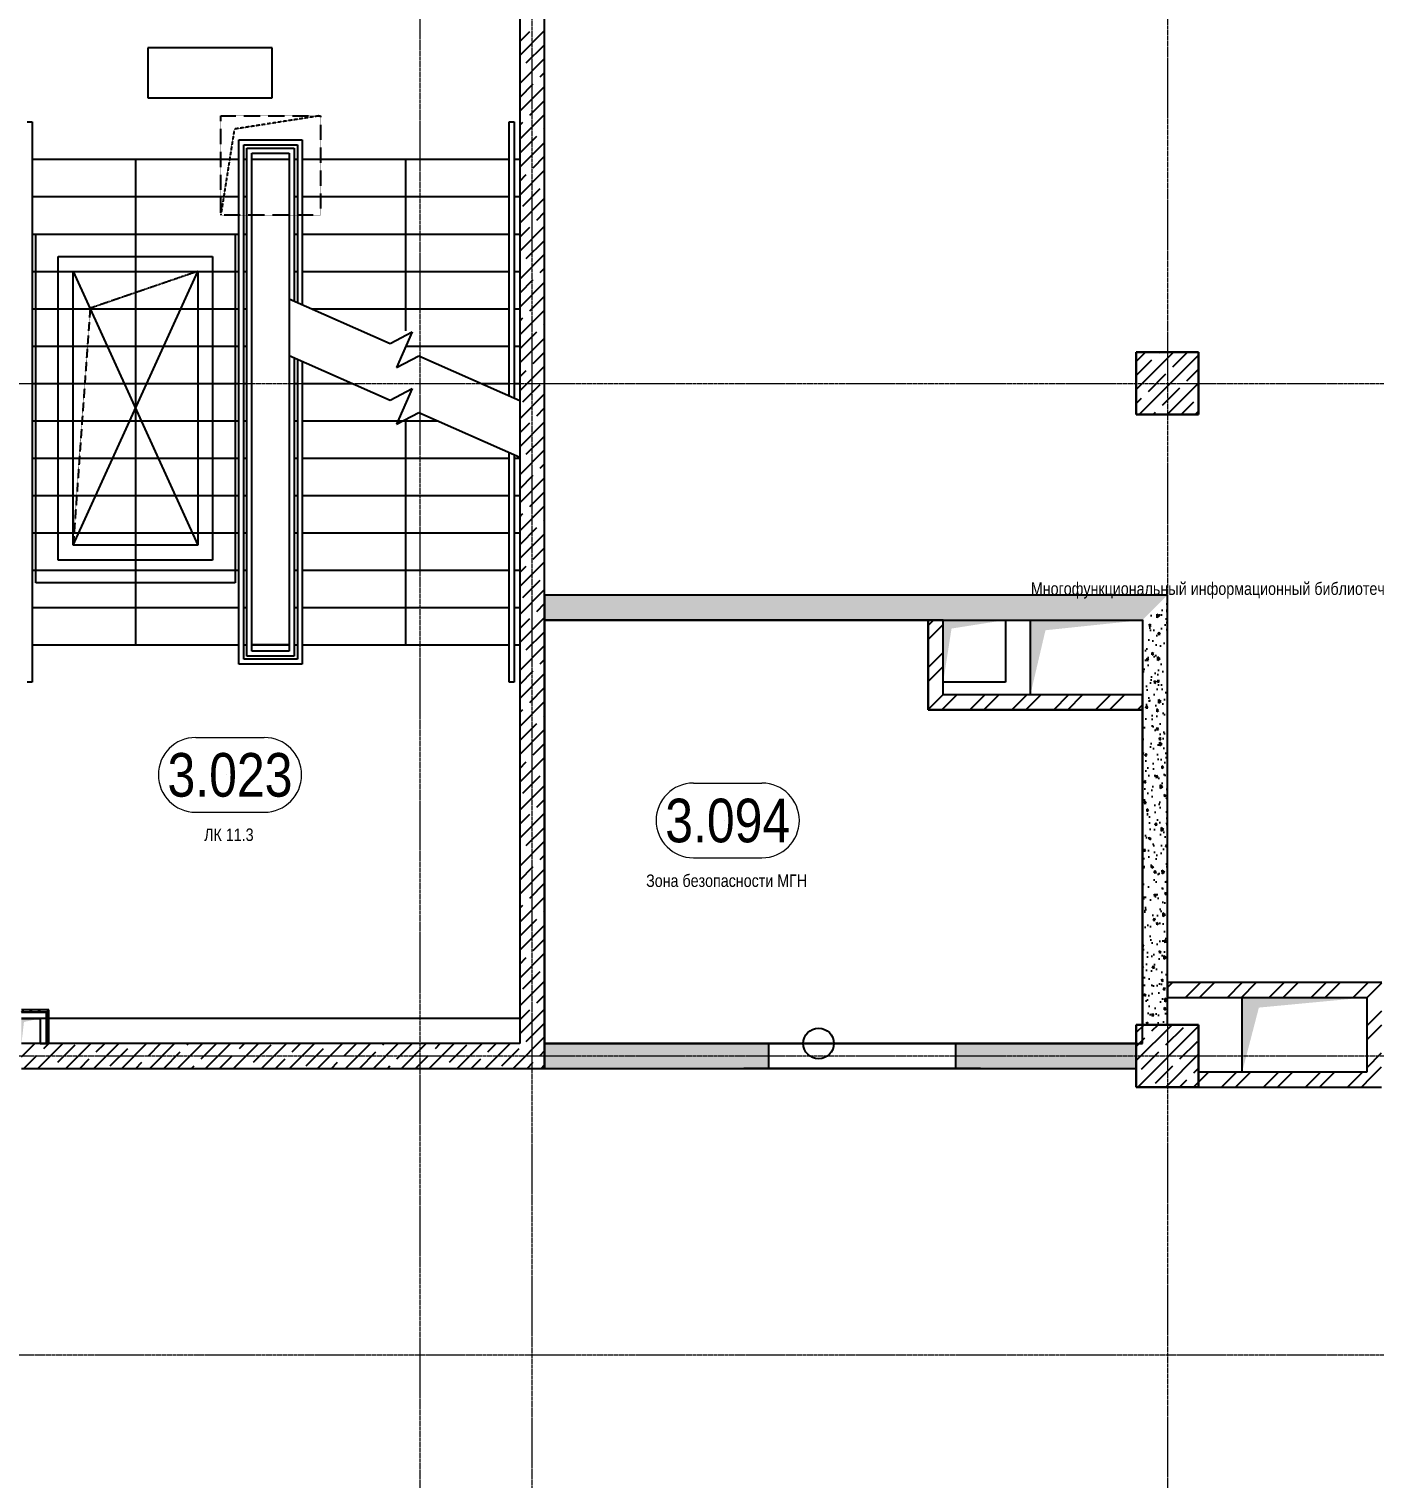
# Model space of a CAD drawing. Header units: millimetres. Extents: x -231292 to 573618, y -153144 to 564035.
# Drawn here: x 33364 to 44162, y 260577 to 272213 of the extents above; entities that cross this region are included whole.
import ezdxf
from ezdxf.enums import TextEntityAlignment as Align

# ---------------------------------------------------------------- set-up
doc = ezdxf.new("R2010")
doc.units = ezdxf.units.MM
for name, pattern in [('CENTER2', [28.575, 19.05, -3.175, 3.175, -3.175]), ('HIDDEN', [9.525, 6.35, -3.175]), ('HIDDEN2', [4.7625, 3.175, -1.5875])]:
    doc.linetypes.add(name, pattern=pattern)
doc.layers.get('0').update_dxf_attribs({"color": 250})
doc.layers.get('Defpoints').update_dxf_attribs({"color": 250})
for name, color, linetype, lineweight in [('АР_Area', 250, 'Continuous', 5), ('АР_Зоны_цвет', 8, 'Continuous', 0), ('АР_Колонны', 250, 'Continuous', 35), ('АР_Стены ГКЛ', 250, 'Continuous', 15), ('АР_Стены ЖБ', 250, 'Continuous', 35), ('АР_Стены кирпич', 250, 'Continuous', 20), ('АР_Стены ПЕНОблок', 250, 'Continuous', 20), ('АР_Ф_ЛК', 250, 'Continuous', 5), ('АР_Штриховка', 250, 'Continuous', 0), ('РД_Оси_100', 250, 'Continuous', 0)]:
    doc.layers.add(name, color=color, linetype=linetype, lineweight=lineweight)
for name, color, linetype, lineweight, plot in [('АР_Делит', 250, 'Continuous', 0, False), ('РД_Проем', 250, 'Continuous', 0, False), ('РД_проем_инж перемыч_подсчет', 250, 'Continuous', 30, False)]:
    doc.layers.add(name, color=color, linetype=linetype, lineweight=lineweight, plot=plot)
doc.layers.add('МАГНИТЫ', color=7, linetype='Continuous', lineweight=30, true_color=0xd100d1)
doc.styles.add('style1', font='ARIALN.TTF')
pattern_1 = [(45, (-195344.93, 50353), (-168.3798, 168.3798), []), (45, (-195232.68, 50353), (-168.3798, 168.3798), [])]

# ---------------------------------------------------------------- blocks, each defined once
blk = doc.blocks.new('MOK-МаркаПом_овал_ареал')
for p, q in [((-2.75, 3), (2.75, 3)), ((-2.75, -3), (2.75, -3))]:
    blk.add_line(p, q)
for centre, radius, start, end in [((-2.75, 0), 3, 90, 270), ((2.75, 0), 3, 270, 90), ((-3.75, 0), 3.5, 0, 0.001)]:
    blk.add_arc(centre, radius, start, end)
at = {"color": 0, "style": 'style1'}
blk.add_attdef('АР-ПОМЕЩЕНИЕ:НОМЕР', text='', height=3.5, dxfattribs=at).set_placement((0, 0), align=Align.MIDDLE)
at = {"layer": 'Defpoints', "color": 2, "style": 'style1'}
blk.add_attdef('АР-ПОМЕЩЕНИЕ:НАИМЕНОВАНИЕ', text='', height=1, dxfattribs=at).set_placement((-0.09, -4.81), align=Align.MIDDLE)
blk = doc.blocks.new('MOK-МаркаПом_овал_ареал_5ц')
for p, q in [((-4.25, 3), (4.25, 3)), ((-4.25, -3), (4.25, -3))]:
    blk.add_line(p, q)
for centre, radius, start, end in [((-4.25, 0), 3, 90, 270), ((4.25, 0), 3, 270, 90), ((-3.75, 0), 3.5, 0, 0.001)]:
    blk.add_arc(centre, radius, start, end)
at = {"color": 0, "style": 'style1'}
blk.add_attdef('АР-ПОМЕЩЕНИЕ:НОМЕР', text='', height=3.5, dxfattribs=at).set_placement((0, 0), align=Align.MIDDLE)
at = {"layer": 'Defpoints', "color": 2, "style": 'style1'}
blk.add_attdef('АР-ПОМЕЩЕНИЕ:НАИМЕНОВАНИЕ', text='', height=1, dxfattribs=at).set_placement((-0.09, -4.81), align=Align.MIDDLE)
blk = doc.blocks.new('оси_рен')
at = {"layer": 'РД_Оси_100', "color": 251, "linetype": 'CENTER2', "true_color": 0x636466}
for p, q in [((1223252.916, 135558.25), (1223252.916, 223268.25)), ((1189697.958, 218713.25), (1241712.916, 218713.25)), ((1189697.958, 213313.25), (1241712.916, 213313.25)), ((1189697.958, 210913.25), (1241712.916, 210913.25))]:
    blk.add_line(p, q, dxfattribs=at)
for points in [[(1224152.916, 135913.25), (1224152.916, 223268.25)], [(1229252.916, 223268.25), (1229252.916, 190733.254)]]:
    blk.add_lwpolyline(points, dxfattribs=at)

msp = doc.modelspace()

# ---------------------------------------------------------------- hatches: boundary and pattern name
at = {"layer": 'АР_Стены ГКЛ', "linetype": 'Continuous', "lineweight": 25, "true_color": 0x000000}
h = msp.add_hatch(dxfattribs=at)
h.set_pattern_fill('ANSI31', color=18, scale=15, style=0)
h.set_pattern_definition([(45, (-195344.934, 50353), (-33.6759605, 33.6759605), [])])
h.paths.add_polyline_path([(33303.243, 264336.253), (33303.243, 264316.253), (33503.243, 264316.253), (33523.243, 264336.253)], flags=0)
h = msp.add_hatch(dxfattribs=at)
h.set_pattern_fill('ANSI31', color=18, scale=15, angle=-360, style=0)
h.set_pattern_definition([(45, (-195344.934, 50353), (-33.6759605, 33.6759605), [])])
h.paths.add_polyline_path([(33523.243, 264336.253), (33503.243, 264316.253), (33503.243, 264066.253), (33523.243, 264066.253)], flags=0)
at = {"layer": 'АР_Штриховка', "linetype": 'Continuous', "lineweight": 25, "true_color": 0x000000}
h = msp.add_hatch(dxfattribs=at)
h.set_pattern_fill('AR-CONC', color=18, angle=45, style=0)
h.set_pattern_definition([(95, (-195344.93, 50353), (140.09465, 117.55338), [19.05, -209.55]), (40, (-195344.93, 50353), (-160.01845, 110.17673), [15.24, -167.64058]), (145.451445, (-195333.26, 50362.8), (-19.9238, 227.7301), [16.19001, -178.09024]), (91.1842, (-195380.85, 50388.92), (221.41024, 161.95341), [28.575, -314.325]), (141.63556, (-195362.4, 50402.42), (-7.08662, 342.82676), [24.28502, -267.1356]), (36.18415, (-195380.85, 50388.92), (-7.08662, 342.82676), [22.85997, -251.45973]), (66, (-195353.91, 50397.9), (179.51998, 34.89515), [19.05, -209.55]), (11, (-195353.91, 50397.9), (-86.53993, 173.94119), [15.24, -167.64]), (116.451445, (-195338.95, 50400.81), (92.98005, 208.83634), [16.19001, -178.08994]), (82.5, (-195344.934, 50353), (-57.605469, 61.973414), [0, -165.608, 0, -170.18, 0, -168.275]), (52.5, (-195344.93, 50353), (-23.589727, 118.087), [0, -97.028, 0, -161.798, 0, -64.135]), (12.5, (-195384.986, 50312.95), (99.927863, 91.826196), [0, -63.5, 0, -198.12, 0, -262.89]), (2.5, (-195402.95, 50294.99), (86.763904, 122.722393), [0, -82.55, 0, -131.572, 0, -186.69])])
h.paths.add_polyline_path([(42303.243, 267466.253), (42503.243, 267666.253), (37503.243, 267666.253), (37503.243, 267466.253)], flags=0)
h = msp.add_hatch(dxfattribs=at)
h.set_pattern_fill('AR-CONC', color=18, angle=45, style=0)
h.set_pattern_definition([(95, (-195344.93, 50353), (140.09465, 117.55338), [19.05, -209.55]), (40, (-195344.93, 50353), (-160.01845, 110.17673), [15.24, -167.64058]), (145.451445, (-195333.26, 50362.8), (-19.9238, 227.7301), [16.19001, -178.09024]), (91.1842, (-195380.85, 50388.92), (221.41024, 161.95341), [28.575, -314.325]), (141.63556, (-195362.4, 50402.42), (-7.08662, 342.82676), [24.28502, -267.1356]), (36.18415, (-195380.85, 50388.92), (-7.08662, 342.82676), [22.85997, -251.45973]), (66, (-195353.91, 50397.9), (179.51998, 34.89515), [19.05, -209.55]), (11, (-195353.91, 50397.9), (-86.53993, 173.94119), [15.24, -167.64]), (116.451445, (-195338.95, 50400.81), (92.98005, 208.83634), [16.19001, -178.08994]), (82.5, (-195344.934, 50353), (-57.605469, 61.973414), [0, -165.608, 0, -170.18, 0, -168.275]), (52.5, (-195344.93, 50353), (-23.589727, 118.087), [0, -97.028, 0, -161.798, 0, -64.135]), (12.5, (-195384.986, 50312.95), (99.927863, 91.826196), [0, -63.5, 0, -198.12, 0, -262.89]), (2.5, (-195402.95, 50294.99), (86.763904, 122.722393), [0, -82.55, 0, -131.572, 0, -186.69])])
h.paths.add_polyline_path([(42303.243, 264216.253), (42503.243, 264216.253), (42503.243, 264436.166), (42303.243, 264436.166)], flags=0)
h.paths.add_polyline_path([(42303.243, 264436.166), (42503.243, 264436.166), (42503.243, 267666.253), (42303.243, 267466.253)], flags=0)
h = msp.add_hatch(dxfattribs=at)
h.set_pattern_fill('ANSI32', color=18, scale=25, style=0)
h.set_pattern_definition([(45, (-195344.93, 50353), (-168.3798, 168.3798), []), (45, (-195232.68, 50353), (-168.3798, 168.3798), [])])
h.paths.add_polyline_path([(40583.052, 266746.253), (40703.052, 266866.253), (40703.052, 267466.253), (40583.052, 267466.253)], flags=0)
h = msp.add_hatch(dxfattribs=at)
h.set_pattern_fill('ANSI32', color=18, scale=25, angle=360, style=0)
h.set_pattern_definition(pattern_1)
h.paths.add_polyline_path([(42303.243, 266746.253), (42303.243, 266866.253), (40703.052, 266866.253), (40583.052, 266746.253)], flags=0)
h = msp.add_hatch(dxfattribs=at)
h.set_pattern_fill('ANSI32', color=18, scale=25, style=0)
h.set_pattern_definition([(45, (-195344.93, 50353), (-168.3798, 168.3798), []), (45, (-195232.68, 50353), (-168.3798, 168.3798), [])])
h.paths.add_polyline_path([(44104.169, 264436.166), (44224.354, 264556.166), (42503.243, 264556.166), (42503.243, 264436.166)], flags=0)
h = msp.add_hatch(dxfattribs=at)
h.set_pattern_fill('ANSI32', color=18, scale=25, angle=-360, style=0)
h.set_pattern_definition([(45, (-195344.93, 50353), (-168.3798, 168.3798), []), (45, (-195232.68, 50353), (-168.3798, 168.3798), [])])
h.paths.add_polyline_path([(44224.354, 264556.166), (44104.169, 264436.166), (44103.244, 263836.166), (44223.06, 263716.166)], flags=0)
h = msp.add_hatch(dxfattribs=at)
h.set_pattern_fill('AR-CONC', color=18, angle=45, style=0)
h.set_pattern_definition([(95, (-195344.93, 50353), (140.09465, 117.55338), [19.05, -209.55]), (40, (-195344.93, 50353), (-160.01845, 110.17673), [15.24, -167.64058]), (145.451445, (-195333.26, 50362.8), (-19.9238, 227.7301), [16.19001, -178.09024]), (91.1842, (-195380.85, 50388.92), (221.41024, 161.95341), [28.575, -314.325]), (141.63556, (-195362.4, 50402.42), (-7.08662, 342.82676), [24.28502, -267.1356]), (36.18415, (-195380.85, 50388.92), (-7.08662, 342.82676), [22.85997, -251.45973]), (66, (-195353.91, 50397.9), (179.51998, 34.89515), [19.05, -209.55]), (11, (-195353.91, 50397.9), (-86.53993, 173.94119), [15.24, -167.64]), (116.451445, (-195338.95, 50400.81), (92.98005, 208.83634), [16.19001, -178.08994]), (82.5, (-195344.934, 50353), (-57.605469, 61.973414), [0, -165.608, 0, -170.18, 0, -168.275]), (52.5, (-195344.93, 50353), (-23.589727, 118.087), [0, -97.028, 0, -161.798, 0, -64.135]), (12.5, (-195384.986, 50312.95), (99.927863, 91.826196), [0, -63.5, 0, -198.12, 0, -262.89]), (2.5, (-195402.95, 50294.99), (86.763904, 122.722393), [0, -82.55, 0, -131.572, 0, -186.69])])
h.paths.add_polyline_path([(37503.243, 264066.253), (37503.243, 263866.253), (39303.243, 263866.253), (39303.243, 264066.253)], flags=0)
h.paths.add_polyline_path([(40803.243, 264066.253), (40803.243, 263866.253), (42253.243, 263866.253), (42253.243, 264066.253)], flags=0)
h = msp.add_hatch(dxfattribs=at)
h.set_pattern_fill('ANSI32', color=18, scale=25, angle=360, style=0)
h.set_pattern_definition(pattern_1)
h.paths.add_polyline_path([(44223.06, 263716.166), (44103.244, 263836.166), (42753.243, 263836.166), (42753.243, 263716.166)], flags=0)

# ---------------------------------------------------------------- linework, layer by layer
at = {"color": 18, "lineweight": 25, "true_color": 0x000000}
for p, q in [((35316.595, 272060.125), (34316.595, 272060.125)), ((34316.595, 272060.125), (34316.595, 271660.125)), ((35316.595, 271660.125), (35316.595, 272060.125)), ((34316.595, 271660.125), (35316.595, 271660.125)), ((33348.243, 271466.253), (33388.243, 271466.253)), ((33348.243, 271466.253), (33388.243, 271466.253)), ((33388.243, 271466.253), (33388.243, 271166.253)), ((33388.243, 271466.253), (33388.243, 271166.253)), ((37218.243, 269267.308), (37218.243, 271466.253)), ((37218.243, 271466.253), (37258.243, 271466.253)), ((37218.243, 269267.308), (37218.243, 271466.253)), ((37218.243, 271466.253), (37258.243, 271466.253)), ((37258.243, 271466.253), (37258.243, 269249.678)), ((37258.243, 271466.253), (37258.243, 269249.678)), ((33388.243, 271166.253), (33388.243, 266966.253)), ((33388.243, 271166.253), (33388.243, 266966.253)), ((33418.243, 267766.254), (33418.245, 270566.254)), ((33418.243, 267766.254), (33418.245, 270566.254)), ((33418.245, 270566.254), (35018.245, 270566.253)), ((33418.245, 270566.254), (35018.245, 270566.253)), ((35018.245, 270566.253), (35018.243, 267766.253)), ((35018.245, 270566.253), (35018.243, 267766.253)), ((33598.243, 267946.254), (33598.245, 270386.254)), ((33598.243, 267946.254), (33598.245, 270386.254)), ((33598.245, 270386.254), (34838.245, 270386.253)), ((33598.245, 270386.254), (34838.245, 270386.253)), ((34838.245, 270386.253), (34838.243, 267946.253)), ((34838.245, 270386.253), (34838.243, 267946.253)), ((33718.243, 268066.254), (33718.245, 270266.254)), ((33718.243, 268066.254), (33718.245, 270266.254)), ((33718.243, 268066.254), (34718.245, 270266.253)), ((33718.243, 268066.254), (34718.245, 270266.253)), ((33718.245, 270266.254), (34718.245, 270266.253)), ((33718.245, 270266.254), (34718.243, 268066.253)), ((33718.245, 270266.254), (34718.245, 270266.253)), ((33718.245, 270266.254), (34718.243, 268066.253)), ((34718.245, 270266.253), (34718.243, 268066.253)), ((34718.245, 270266.253), (34718.243, 268066.253)), ((37218.243, 266966.253), (37218.243, 268812.501)), ((37218.243, 266966.253), (37218.243, 268812.501)), ((37258.243, 268794.871), (37258.243, 266966.253)), ((37258.243, 268794.871), (37258.243, 266966.253)), ((34718.243, 268066.253), (33718.243, 268066.254)), ((34718.243, 268066.253), (33718.243, 268066.254)), ((34838.243, 267946.253), (33598.243, 267946.254)), ((34838.243, 267946.253), (33598.243, 267946.254)), ((35018.243, 267766.253), (33418.243, 267766.254)), ((35018.243, 267766.253), (33418.243, 267766.254)), ((33388.243, 266966.253), (33348.243, 266966.253)), ((33388.243, 266966.253), (33348.243, 266966.253)), ((37258.243, 266966.253), (37218.243, 266966.253)), ((37258.243, 266966.253), (37218.243, 266966.253))]:
    msp.add_line(p, q, dxfattribs=at)
at = {"color": 18, "linetype": 'HIDDEN', "lineweight": 25, "ltscale": 0.07, "true_color": 0x000000}
for p, q in [((34903.243, 271516.253), (35703.243, 271516.253)), ((34903.243, 270716.253), (34903.243, 271516.253)), ((34903.243, 271516.253), (35703.243, 271516.253)), ((34903.243, 270716.253), (34903.243, 271516.253)), ((35703.243, 271516.253), (35012.505, 271408.534)), ((35703.243, 271516.253), (35012.505, 271408.534)), ((35703.243, 271516.253), (35703.243, 270716.253)), ((35703.243, 271516.253), (35703.243, 270716.253)), ((35012.505, 271408.534), (34903.243, 270716.253)), ((35012.505, 271408.534), (34903.243, 270716.253)), ((35703.243, 270716.253), (34903.243, 270716.253)), ((35703.243, 270716.253), (34903.243, 270716.253)), ((33718.245, 270266.253), (34718.245, 270266.253)), ((33718.245, 268066.253), (33718.245, 270266.253)), ((33718.245, 270266.253), (34718.245, 270266.253)), ((33718.245, 268066.253), (33718.245, 270266.253)), ((34718.245, 270266.253), (33854.822, 269970.026)), ((34718.245, 270266.253), (33854.822, 269970.026)), ((34718.245, 270266.253), (34718.245, 268066.253)), ((34718.245, 270266.253), (34718.245, 268066.253)), ((33854.822, 269970.026), (33718.245, 268066.253)), ((33854.822, 269970.026), (33718.245, 268066.253)), ((34718.245, 268066.253), (33718.245, 268066.253)), ((34718.245, 268066.253), (33718.245, 268066.253))]:
    msp.add_line(p, q, dxfattribs=at)
at = {"color": 18, "linetype": 'Continuous', "lineweight": 25, "true_color": 0x000000}
for p, q in [((40703.052, 266966.253), (40703.052, 267466.253)), ((40703.052, 267466.253), (41203.052, 267466.253)), ((41203.052, 267466.253), (41203.052, 266966.253)), ((41403.243, 266866.253), (41403.243, 267466.253)), ((41403.243, 267466.253), (42303.243, 267466.253)), ((42303.243, 267466.253), (42303.243, 266866.253)), ((41203.052, 266966.253), (40703.052, 266966.253)), ((42303.243, 266866.253), (41403.243, 266866.253)), ((43103.244, 263836.166), (43103.244, 264436.166)), ((43103.244, 264436.166), (44103.244, 264436.166)), ((44103.244, 264436.166), (44103.244, 263836.166)), ((33303.243, 264266.253), (33453.243, 264266.253)), ((33303.243, 264266.253), (33453.243, 264266.253)), ((33453.243, 264266.253), (33453.243, 264066.253)), ((33453.243, 264266.253), (33453.243, 264066.253)), ((33453.243, 264066.253), (33303.243, 264066.253)), ((33453.243, 264066.253), (33303.243, 264066.253)), ((44103.244, 263836.166), (43103.244, 263836.166))]:
    msp.add_line(p, q, dxfattribs=at)
for points in [[(40703.052, 266966.253), (40703.052, 267466.253), (40770.376, 267397.964), (41203.052, 267466.253)], [(41403.243, 266866.253), (41403.243, 267466.253), (41524.427, 267384.307), (42303.243, 267466.253)], [(43103.244, 263836.166), (43103.244, 264436.166), (43237.893, 264354.22), (44103.244, 264436.166)], [(33303.243, 264066.253), (33303.243, 264266.253), (33323.44, 264238.938), (33453.243, 264266.253)], [(33303.243, 264066.253), (33303.243, 264266.253), (33323.44, 264238.938), (33453.243, 264266.253)]]:
    msp.add_solid(points, dxfattribs=at)
at = {"layer": 'АР_Делит', "color": 18, "lineweight": 25, "true_color": 0x000000}
for p, q in [((37303.243, 273666.253), (37303.243, 264266.253)), ((37303.243, 273666.253), (37303.243, 264266.253)), ((37303.243, 264266.253), (33303.243, 264266.253)), ((37303.243, 264266.253), (33303.243, 264266.253))]:
    msp.add_line(p, q, dxfattribs=at)
at = {"layer": 'АР_Зоны_цвет', "color": 18, "linetype": 'Continuous', "lineweight": 25, "true_color": 0x000000}
for p, q in [((40583.052, 267466.253), (37503.243, 267466.253)), ((37503.243, 267466.253), (37503.243, 264066.253)), ((40583.052, 266746.253), (40583.052, 267466.253)), ((42303.243, 266746.253), (40583.052, 266746.253)), ((42303.243, 264066.253), (42303.243, 266746.253)), ((37503.243, 264066.253), (42303.243, 264066.253))]:
    msp.add_line(p, q, dxfattribs=at)
at = {"layer": 'АР_Колонны', "color": 18, "linetype": 'HIDDEN2', "lineweight": 25, "true_color": 0x000000}
for p, q in [((42253.243, 269616.253), (42753.243, 269616.253)), ((42253.243, 269116.253), (42253.243, 269616.253)), ((42753.243, 269616.253), (42753.243, 269116.253)), ((42753.243, 269116.253), (42253.243, 269116.253)), ((42253.243, 264216.253), (42753.243, 264216.253)), ((42253.243, 263716.253), (42253.243, 264216.253)), ((42753.243, 264216.253), (42753.243, 263716.253)), ((42753.243, 263716.253), (42253.243, 263716.253))]:
    msp.add_line(p, q, dxfattribs=at)
at = {"layer": 'АР_Колонны', "color": 18, "linetype": 'Continuous', "lineweight": 25, "true_color": 0x000000}
for p, q in [((42253.243, 269616.253), (42253.243, 269116.253)), ((42753.243, 269616.253), (42253.243, 269616.253)), ((42253.243, 269116.253), (42253.243, 269616.253)), ((42253.243, 269616.253), (42753.243, 269616.253)), ((42753.243, 269116.253), (42753.243, 269616.253)), ((42753.243, 269616.253), (42753.243, 269116.253)), ((42253.243, 269116.253), (42753.243, 269116.253)), ((42753.243, 269116.253), (42253.243, 269116.253)), ((42253.243, 264216.253), (42253.243, 263716.253)), ((42753.243, 264216.253), (42253.243, 264216.253)), ((42253.243, 263716.253), (42253.243, 264216.253)), ((42253.243, 264216.253), (42753.243, 264216.253)), ((42753.243, 263716.253), (42753.243, 264216.253)), ((42753.243, 264216.253), (42753.243, 263716.253)), ((42253.243, 263716.253), (42753.243, 263716.253)), ((42753.243, 263716.253), (42253.243, 263716.253))]:
    msp.add_line(p, q, dxfattribs=at)
at = {"layer": 'АР_Стены ГКЛ', "color": 18, "linetype": 'Continuous', "lineweight": 25, "true_color": 0x000000}
for p, q in [((33523.243, 264336.253), (33303.243, 264336.253)), ((33503.243, 264316.253), (33303.243, 264316.253)), ((33303.243, 264316.253), (33503.243, 264316.253)), ((33303.243, 264266.253), (33453.243, 264266.253)), ((33453.243, 264266.253), (33453.243, 264066.253)), ((33503.243, 264066.253), (33503.243, 264316.253)), ((33503.243, 264316.253), (33503.243, 264066.253)), ((33523.243, 264066.253), (33523.243, 264336.253)), ((33453.243, 264066.253), (33503.243, 264066.253)), ((33503.243, 264066.253), (33523.243, 264066.253))]:
    msp.add_line(p, q, dxfattribs=at)
at = {"layer": 'АР_Стены ЖБ', "color": 18, "linetype": 'Continuous', "lineweight": 25, "true_color": 0x000000}
for p, q in [((37503.243, 264066.253), (37503.243, 273666.253)), ((37303.243, 273466.253), (37303.243, 264066.253)), ((42253.243, 269116.253), (42253.243, 269616.253)), ((42253.243, 269616.253), (42753.243, 269616.253)), ((42753.243, 269616.253), (42753.243, 269116.253)), ((42753.243, 269116.253), (42253.243, 269116.253)), ((42253.243, 263716.253), (42253.243, 264216.253)), ((42253.243, 264216.253), (42753.243, 264216.253)), ((42753.243, 264216.253), (42753.243, 263716.253)), ((37303.243, 264066.253), (33303.243, 264066.253)), ((37503.244, 264066.253), (37503.243, 264066.253)), ((37503.244, 263866.253), (37503.244, 264066.253)), ((33303.243, 263866.253), (37303.243, 263866.253)), ((37303.243, 263866.253), (37503.244, 263866.253)), ((42753.243, 263716.253), (42253.243, 263716.253))]:
    msp.add_line(p, q, dxfattribs=at)
at = {"layer": 'АР_Стены кирпич', "color": 18, "linetype": 'Continuous', "lineweight": 25, "true_color": 0x000000}
for p, q in [((40703.052, 267466.253), (40583.052, 267466.253)), ((40583.052, 267466.253), (40583.052, 266746.253)), ((40703.052, 266866.253), (40703.052, 267466.253)), ((42303.243, 266866.253), (40703.052, 266866.253)), ((42303.243, 266746.253), (42303.243, 266866.253)), ((40583.052, 266746.253), (42303.243, 266746.253)), ((44224.354, 264556.166), (42503.243, 264556.166)), ((42503.243, 264556.166), (42503.243, 264436.166)), ((42503.243, 264436.166), (44104.169, 264436.166)), ((44104.169, 264436.166), (44103.244, 263836.166)), ((44103.244, 263836.166), (42753.243, 263836.166)), ((42753.243, 263836.166), (42753.243, 263716.166)), ((42753.243, 263716.166), (44223.06, 263716.166))]:
    msp.add_line(p, q, dxfattribs=at)
at = {"layer": 'АР_Стены ПЕНОблок', "color": 18, "linetype": 'Continuous', "lineweight": 25, "true_color": 0x000000}
for p, q in [((42503.243, 267666.253), (37503.243, 267666.253)), ((37503.243, 267666.253), (37503.243, 267466.253)), ((42503.243, 264436.166), (42503.243, 267666.253)), ((37503.243, 267466.253), (42303.243, 267466.253)), ((42303.243, 267466.253), (42303.243, 264436.166)), ((42303.243, 264436.166), (42303.243, 264216.253)), ((42503.243, 264216.253), (42503.243, 264436.166)), ((42303.243, 264216.253), (42503.243, 264216.253)), ((37503.243, 264066.253), (37503.243, 263866.253)), ((39303.243, 264066.253), (37503.243, 264066.253)), ((39303.243, 263866.253), (39303.243, 264066.253)), ((40803.243, 264066.253), (40803.243, 263866.253)), ((42253.243, 264066.253), (40803.243, 264066.253)), ((42253.243, 263866.253), (42253.243, 264066.253)), ((37503.243, 263866.253), (39303.243, 263866.253)), ((40803.243, 263866.253), (42253.243, 263866.253))]:
    msp.add_line(p, q, dxfattribs=at)
at = {"layer": 'АР_Ф_ЛК', "color": 18, "lineweight": 25, "true_color": 0x000000}
for p, q in [((35048.243, 267111.253), (35048.243, 271321.253)), ((35048.243, 271321.253), (35558.243, 271321.253)), ((35088.243, 267151.253), (35088.243, 271281.253)), ((35088.243, 271281.253), (35518.243, 271281.253)), ((35113.243, 267176.253), (35113.243, 271256.253)), ((35113.243, 271256.253), (35493.243, 271256.253)), ((35493.243, 271256.253), (35493.243, 270027.597)), ((35518.243, 271281.253), (35518.243, 270016.579)), ((35558.243, 271321.253), (35558.243, 269998.949)), ((33388.243, 271166.253), (35048.243, 271166.253)), ((34218.243, 271166.253), (34218.243, 270700.004)), ((35088.243, 271166.253), (35113.243, 271166.253)), ((35153.243, 267216.253), (35153.243, 271216.253)), ((35153.243, 271216.253), (35453.243, 271216.253)), ((35153.243, 267266.253), (35153.243, 271166.253)), ((35153.243, 271166.253), (35453.243, 271166.253)), ((35153.243, 271166.253), (35453.243, 271166.253)), ((35453.243, 271216.253), (35453.243, 267216.253)), ((35453.243, 271166.253), (35453.243, 267266.253)), ((35493.243, 271166.253), (35518.243, 271166.253)), ((35558.243, 271166.253), (37218.243, 271166.253)), ((36388.243, 270254.022), (36388.243, 271166.253)), ((37258.243, 271166.253), (37303.243, 271166.253)), ((33388.243, 270866.253), (35048.243, 270866.253)), ((35088.243, 270866.253), (35113.243, 270866.253)), ((35493.243, 270866.253), (35518.243, 270866.253)), ((35558.243, 270866.253), (37218.243, 270866.253)), ((37258.243, 270866.253), (37303.243, 270866.253)), ((34218.243, 270700.004), (34218.243, 267266.253)), ((33388.243, 270566.253), (35048.243, 270566.253)), ((35088.243, 270566.253), (35113.243, 270566.253)), ((35493.243, 270566.253), (35518.243, 270566.253)), ((35558.243, 270566.253), (37218.243, 270566.253)), ((37258.243, 270566.253), (37303.243, 270566.253)), ((33388.243, 270266.253), (35048.243, 270266.253)), ((35088.243, 270266.253), (35113.243, 270266.253)), ((35493.243, 270266.253), (35518.243, 270266.253)), ((35558.243, 270266.253), (37218.243, 270266.253)), ((36388.243, 269787.774), (36388.243, 270254.022)), ((37258.243, 270266.253), (37303.243, 270266.253)), ((33388.243, 269966.253), (35048.243, 269966.253)), ((35088.243, 269966.253), (35113.243, 269966.253)), ((35453.243, 270045.227), (36263.86, 269687.95)), ((35632.426, 269966.253), (37218.243, 269966.253)), ((37258.243, 269966.253), (37303.243, 269966.253)), ((36263.86, 269687.95), (36441.26, 269780.514)), ((36441.26, 269780.514), (36315.226, 269494.557)), ((33388.243, 269666.253), (35048.243, 269666.253)), ((35088.243, 269666.253), (35113.243, 269666.253)), ((36390.9, 269666.253), (37218.243, 269666.253)), ((37258.243, 269666.253), (37303.243, 269666.253)), ((35453.243, 269590.42), (36263.86, 269233.143)), ((35493.243, 269572.79), (35493.243, 267176.253)), ((35518.243, 269561.772), (35518.243, 267151.253)), ((35558.243, 269544.142), (35558.243, 267111.253)), ((36315.226, 269494.557), (36492.626, 269587.122)), ((36492.626, 269587.122), (37303.243, 269229.845)), ((33388.243, 269366.253), (35048.243, 269366.253)), ((35088.243, 269366.253), (35113.243, 269366.253)), ((35493.243, 269366.253), (35518.243, 269366.253)), ((35558.243, 269366.253), (35961.85, 269366.253)), ((36263.86, 269233.143), (36441.26, 269325.707)), ((36441.26, 269325.707), (36315.226, 269039.75)), ((36993.75, 269366.253), (37218.243, 269366.253)), ((37258.243, 269366.253), (37303.243, 269366.253)), ((33388.243, 269066.253), (35048.243, 269066.253)), ((35088.243, 269066.253), (35113.243, 269066.253)), ((35493.243, 269066.253), (35518.243, 269066.253)), ((35558.243, 269066.253), (36642.512, 269066.253)), ((36315.226, 269039.75), (36492.626, 269132.315)), ((36388.243, 267732.502), (36388.243, 269066.253)), ((36492.626, 269132.315), (37303.243, 268775.038)), ((33388.243, 268766.253), (35048.243, 268766.253)), ((35088.243, 268766.253), (35113.243, 268766.253)), ((35493.243, 268766.253), (35518.243, 268766.253)), ((35558.243, 268766.253), (37218.243, 268766.253)), ((37258.243, 268766.253), (37303.243, 268766.253)), ((33388.243, 268466.253), (35048.243, 268466.253)), ((35088.243, 268466.253), (35113.243, 268466.253)), ((35493.243, 268466.253), (35518.243, 268466.253)), ((35558.243, 268466.253), (37218.243, 268466.253)), ((37258.243, 268466.253), (37303.243, 268466.253)), ((33388.243, 268166.253), (35048.243, 268166.253)), ((35088.243, 268166.253), (35113.243, 268166.253)), ((35493.243, 268166.253), (35518.243, 268166.253)), ((35558.243, 268166.253), (37218.243, 268166.253)), ((37258.243, 268166.253), (37303.243, 268166.253)), ((33388.243, 267866.253), (35048.243, 267866.253)), ((35088.243, 267866.253), (35113.243, 267866.253)), ((35493.243, 267866.253), (35518.243, 267866.253)), ((35558.243, 267866.253), (37218.243, 267866.253)), ((37258.243, 267866.253), (37303.243, 267866.253)), ((36388.243, 267266.253), (36388.243, 267732.502)), ((33388.243, 267566.253), (35048.243, 267566.253)), ((35088.243, 267566.253), (35113.243, 267566.253)), ((35493.243, 267566.253), (35518.243, 267566.253)), ((35558.243, 267566.253), (37218.243, 267566.253)), ((37258.243, 267566.253), (37303.243, 267566.253)), ((33388.243, 267266.253), (35048.243, 267266.253)), ((35088.243, 267266.253), (35113.243, 267266.253)), ((35493.243, 267176.253), (35113.243, 267176.253)), ((35453.243, 267266.253), (35153.243, 267266.253)), ((35153.243, 267266.253), (35453.243, 267266.253)), ((35453.243, 267216.253), (35153.243, 267216.253)), ((35493.243, 267266.253), (35518.243, 267266.253)), ((35558.243, 267266.253), (37218.243, 267266.253)), ((37258.243, 267266.253), (37303.243, 267266.253)), ((35558.243, 267111.253), (35048.243, 267111.253)), ((35518.243, 267151.253), (35088.243, 267151.253))]:
    msp.add_line(p, q, dxfattribs=at)
at = {"layer": 'АР_Штриховка', "color": 18, "linetype": 'Continuous', "lineweight": 25, "true_color": 0x000000}
for p, q in [((37303.243, 272000.366), (37503.243, 272200.366)), ((37303.243, 272112.619), (37384.016, 272193.392)), ((37355.953, 271940.822), (37496.269, 272081.139)), ((37303.243, 271775.859), (37503.243, 271975.859)), ((37468.206, 271828.569), (37503.243, 271863.606)), ((37303.243, 271663.606), (37412.079, 271772.442)), ((37303.243, 271551.353), (37503.243, 271751.353)), ((37384.016, 271519.873), (37503.243, 271639.099)), ((37303.243, 271326.846), (37503.243, 271526.846)), ((37303.243, 271439.099), (37327.89, 271463.746)), ((37496.269, 271407.619), (37503.243, 271414.593)), ((37303.243, 271214.593), (37440.143, 271351.493)), ((37303.243, 271102.34), (37503.243, 271302.34)), ((37412.079, 271098.923), (37503.243, 271190.087)), ((37303.243, 270877.833), (37503.243, 271077.833)), ((37303.243, 270990.087), (37355.953, 271042.797)), ((37327.89, 270790.227), (37468.206, 270930.543)), ((37303.243, 270653.327), (37503.243, 270853.327)), ((37440.143, 270677.974), (37503.243, 270741.074)), ((37303.243, 270428.821), (37503.243, 270628.821)), ((37303.243, 270541.074), (37384.016, 270621.847)), ((37355.953, 270369.277), (37496.269, 270509.594)), ((37303.243, 270204.314), (37503.243, 270404.314)), ((37303.243, 270092.061), (37412.079, 270200.898)), ((37468.206, 270257.024), (37503.243, 270292.061)), ((37303.243, 269979.808), (37503.243, 270179.808)), ((37303.243, 269755.301), (37503.243, 269955.301)), ((37384.016, 269948.328), (37503.243, 270067.555)), ((37303.243, 269867.555), (37327.89, 269892.201)), ((37496.269, 269836.075), (37503.243, 269843.048)), ((37303.243, 269643.048), (37440.143, 269779.948)), ((37303.243, 269530.795), (37503.243, 269730.795)), ((37412.079, 269527.378), (37503.243, 269618.542)), ((42253.243, 269541.654), (42327.842, 269616.253)), ((42253.243, 269317.148), (42552.348, 269616.253)), ((42435.41, 269611.568), (42440.095, 269616.253)), ((42547.663, 269499.315), (42664.601, 269616.253)), ((37303.243, 269306.289), (37503.243, 269506.289)), ((42253.243, 269429.401), (42379.284, 269555.442)), ((42276.855, 269116.253), (42753.243, 269592.641)), ((37303.243, 269418.542), (37355.953, 269471.252)), ((42351.22, 269302.872), (42491.537, 269443.188)), ((42659.917, 269387.062), (42753.243, 269480.388)), ((37303.243, 269081.782), (37503.243, 269281.782)), ((37327.89, 269218.682), (37468.206, 269358.999)), ((42463.474, 269190.619), (42603.79, 269330.935)), ((42501.361, 269116.253), (42753.243, 269368.135)), ((37440.143, 269106.429), (37503.243, 269169.529)), ((42253.243, 269204.895), (42295.094, 269246.745)), ((42613.614, 269116.253), (42716.043, 269218.682)), ((42725.867, 269116.253), (42753.243, 269143.629)), ((37303.243, 268857.276), (37503.243, 269057.276)), ((37303.243, 268969.529), (37384.016, 269050.302)), ((42389.108, 269116.253), (42407.347, 269134.492)), ((37355.953, 268797.733), (37496.269, 268938.049)), ((37303.243, 268632.769), (37503.243, 268832.769)), ((37468.206, 268685.479), (37503.243, 268720.516)), ((37303.243, 268520.516), (37412.079, 268629.353)), ((37303.243, 268408.263), (37503.243, 268608.263)), ((37384.016, 268376.783), (37503.243, 268496.01)), ((37303.243, 268183.757), (37503.243, 268383.757)), ((37303.243, 268296.01), (37327.89, 268320.656)), ((37496.269, 268264.53), (37503.243, 268271.503)), ((37303.243, 268071.503), (37440.143, 268208.403)), ((37303.243, 267959.25), (37503.243, 268159.25)), ((37412.079, 267955.834), (37503.243, 268046.997)), ((37303.243, 267734.744), (37503.243, 267934.744)), ((37303.243, 267846.997), (37355.953, 267899.707)), ((37327.89, 267647.137), (37468.206, 267787.454)), ((37303.243, 267510.237), (37503.243, 267710.237)), ((37440.143, 267534.884), (37503.243, 267597.984)), ((37303.243, 267285.731), (37503.243, 267485.731)), ((37303.243, 267397.984), (37384.016, 267478.757)), ((37355.953, 267226.188), (37496.269, 267366.504)), ((37303.243, 267061.225), (37503.243, 267261.225)), ((37303.243, 266948.971), (37412.079, 267057.808)), ((37468.206, 267113.934), (37503.243, 267148.971)), ((37303.243, 266836.718), (37503.243, 267036.718)), ((37384.016, 266805.238), (37503.243, 266924.465)), ((37303.243, 266612.212), (37503.243, 266812.212)), ((37303.243, 266724.465), (37327.89, 266749.112)), ((37496.269, 266692.985), (37503.243, 266699.959)), ((37303.243, 266499.959), (37440.143, 266636.858)), ((37303.243, 266387.705), (37503.243, 266587.705)), ((37412.079, 266384.289), (37503.243, 266475.452)), ((37303.243, 266163.199), (37503.243, 266363.199)), ((37303.243, 266275.452), (37355.953, 266328.162)), ((37303.243, 265938.693), (37503.243, 266138.693)), ((37327.89, 266075.592), (37468.206, 266215.909)), ((37440.143, 265963.339), (37503.243, 266026.439)), ((37303.243, 265714.186), (37503.243, 265914.186)), ((37303.243, 265826.439), (37384.016, 265907.213)), ((37355.953, 265654.643), (37496.269, 265794.959)), ((37303.243, 265489.68), (37503.243, 265689.68)), ((37468.206, 265542.39), (37503.243, 265577.427)), ((37303.243, 265377.427), (37412.079, 265486.263)), ((37303.243, 265265.173), (37503.243, 265465.173)), ((37384.016, 265233.693), (37503.243, 265352.92)), ((37303.243, 265040.667), (37503.243, 265240.667)), ((37303.243, 265152.92), (37327.89, 265177.567)), ((37496.269, 265121.44), (37503.243, 265128.414)), ((37303.243, 264928.414), (37440.143, 265065.314)), ((37303.243, 264816.161), (37503.243, 265016.161)), ((37412.079, 264812.744), (37503.243, 264903.907)), ((37303.243, 264591.654), (37503.243, 264791.654)), ((37303.243, 264703.907), (37355.953, 264756.617)), ((37327.89, 264504.048), (37468.206, 264644.364)), ((37303.243, 264367.148), (37503.243, 264567.148)), ((37440.143, 264391.794), (37503.243, 264454.895)), ((37303.243, 264142.641), (37503.243, 264342.641)), ((37303.243, 264254.895), (37384.016, 264335.668)), ((37355.953, 264083.098), (37496.269, 264223.415)), ((42253.243, 264153.501), (42315.995, 264216.253)), ((42253.243, 263928.994), (42540.502, 264216.253)), ((42265.008, 263716.253), (42753.243, 264204.488)), ((42379.284, 264167.288), (42428.249, 264216.253)), ((42491.537, 264055.035), (42631.853, 264195.351)), ((33303.243, 263959.25), (33410.246, 264066.253)), ((33434.752, 263866.253), (33634.752, 264066.253)), ((33483.217, 264026.971), (33522.499, 264066.253)), ((33595.471, 263914.718), (33735.787, 264055.035)), ((33659.258, 263866.253), (33859.258, 264066.253)), ((33883.765, 263866.253), (34083.765, 264066.253)), ((33904.167, 263998.908), (33971.512, 264066.253)), ((34016.42, 263886.655), (34156.737, 264026.971)), ((34108.271, 263866.253), (34308.271, 264066.253)), ((34325.116, 263970.845), (34420.525, 264066.253)), ((34332.778, 263866.253), (34532.778, 264066.253)), ((34557.284, 263866.253), (34757.284, 264066.253)), ((34633.813, 264055.035), (34645.031, 264066.253)), ((34746.066, 263942.782), (34869.537, 264066.253)), ((34781.79, 263866.253), (34981.79, 264066.253)), ((35006.297, 263866.253), (35206.297, 264066.253)), ((35054.762, 264026.971), (35094.044, 264066.253)), ((35167.015, 263914.718), (35307.332, 264055.035)), ((35230.803, 263866.253), (35430.803, 264066.253)), ((35455.31, 263866.253), (35655.31, 264066.253)), ((35475.712, 263998.908), (35543.057, 264066.253)), ((35587.965, 263886.655), (35728.281, 264026.971)), ((35679.816, 263866.253), (35879.816, 264066.253)), ((35896.661, 263970.845), (35992.069, 264066.253)), ((35904.323, 263866.253), (36104.323, 264066.253)), ((36128.829, 263866.253), (36328.829, 264066.253)), ((36205.358, 264055.035), (36216.576, 264066.253)), ((36317.611, 263942.782), (36441.082, 264066.253)), ((36353.335, 263866.253), (36553.335, 264066.253)), ((36577.842, 263866.253), (36777.842, 264066.253)), ((36626.307, 264026.971), (36665.589, 264066.253)), ((36738.56, 263914.718), (36878.877, 264055.035)), ((36802.348, 263866.253), (37002.348, 264066.253)), ((37026.855, 263866.253), (37226.855, 264066.253)), ((37047.257, 263998.908), (37114.601, 264066.253)), ((37159.51, 263886.655), (37299.826, 264026.971)), ((37344.749, 263959.641), (37420.232, 264035.124)), ((37420.232, 264035.124), (37503.243, 264118.135)), ((42253.243, 264041.247), (42323.157, 264111.161)), ((42603.79, 263942.782), (42744.107, 264083.098)), ((33322.499, 263866.253), (33427.091, 263970.845)), ((33771.512, 263866.253), (33848.04, 263942.782)), ((34220.525, 263866.253), (34268.99, 263914.718)), ((34445.031, 263866.253), (34577.686, 263998.908)), ((34894.044, 263866.253), (34998.636, 263970.845)), ((35343.057, 263866.253), (35419.585, 263942.782)), ((35792.069, 263866.253), (35840.535, 263914.718)), ((36016.576, 263866.253), (36149.231, 263998.908)), ((36465.589, 263866.253), (36570.18, 263970.845)), ((36914.601, 263866.253), (36991.13, 263942.782)), ((37251.361, 263866.253), (37344.749, 263959.641)), ((37363.614, 263866.253), (37412.079, 263914.718)), ((37468.206, 263970.845), (37503.244, 264005.882)), ((42295.094, 263858.592), (42435.41, 263998.908)), ((42489.515, 263716.253), (42753.243, 263979.981)), ((34669.537, 263866.253), (34689.939, 263886.655)), ((36241.082, 263866.253), (36261.484, 263886.655)), ((37475.867, 263866.253), (37503.244, 263893.629)), ((42407.347, 263746.338), (42547.663, 263886.655)), ((42716.043, 263830.528), (42753.243, 263867.728)), ((42601.768, 263716.253), (42659.917, 263774.402)), ((42714.021, 263716.253), (42753.243, 263755.475))]:
    msp.add_line(p, q, dxfattribs=at)
at = {"layer": 'МАГНИТЫ', "color": 18, "lineweight": 25, "true_color": 0x000000}
msp.add_circle((39703.244, 264066.253), 122.942, dxfattribs=at)
at = {"layer": 'РД_Проем', "color": 18, "linetype": 'Continuous', "lineweight": 25, "true_color": 0x000000}
for p, q in [((39303.243, 264066.253), (40803.243, 264066.253)), ((39303.243, 263866.253), (40803.243, 263866.253))]:
    msp.add_line(p, q, dxfattribs=at)
at = {"layer": 'РД_проем_инж перемыч_подсчет', "color": 18, "linetype": 'Continuous', "lineweight": 25, "true_color": 0x000000}
for p, q in [((41003.243, 264066.253), (39103.243, 264066.253)), ((41003.243, 263866.253), (39103.243, 263866.253))]:
    msp.add_line(p, q, dxfattribs=at)

# ---------------------------------------------------------------- block references
at = {"rotation": 359.999868838025}
msp.add_blockref('оси_рен', (-1186750.035, 50655.808), dxfattribs=at)
at = {"layer": 'АР_Area', "color": 18, "linetype": 'Continuous', "lineweight": 25, "true_color": 0x000000, "xscale": 100, "yscale": 100, "zscale": 100}
msp.add_blockref('MOK-МаркаПом_овал_ареал_5ц', (45975.293, 268188.17), dxfattribs=at).add_auto_attribs({'АР-ПОМЕЩЕНИЕ:НОМЕР': '3.077.2', 'АР-ПОМЕЩЕНИЕ:НАИМЕНОВАНИЕ': 'Многофункциональный информационный библиотечный центр с зонами для индивидуальных и групповых занятий, медиатеки, хранения (закрытый фонд) и выдачи книг'})
at = {"layer": 'АР_Area', "color": 18, "linetype": 'Continuous', "lineweight": 15, "true_color": 0x000000, "xscale": 100, "yscale": 100, "zscale": 100}
for p, values in [((34977.497, 266223.3), {'АР-ПОМЕЩЕНИЕ:НОМЕР': '3.023', 'АР-ПОМЕЩЕНИЕ:НАИМЕНОВАНИЕ': 'ЛК 11.3'}), ((38973.491, 265856.782), {'АР-ПОМЕЩЕНИЕ:НОМЕР': '3.094', 'АР-ПОМЕЩЕНИЕ:НАИМЕНОВАНИЕ': 'Зона безопасности МГН'})]:
    msp.add_blockref('MOK-МаркаПом_овал_ареал', p, dxfattribs=at).add_auto_attribs(values)

doc.saveas('drawing.dxf')
